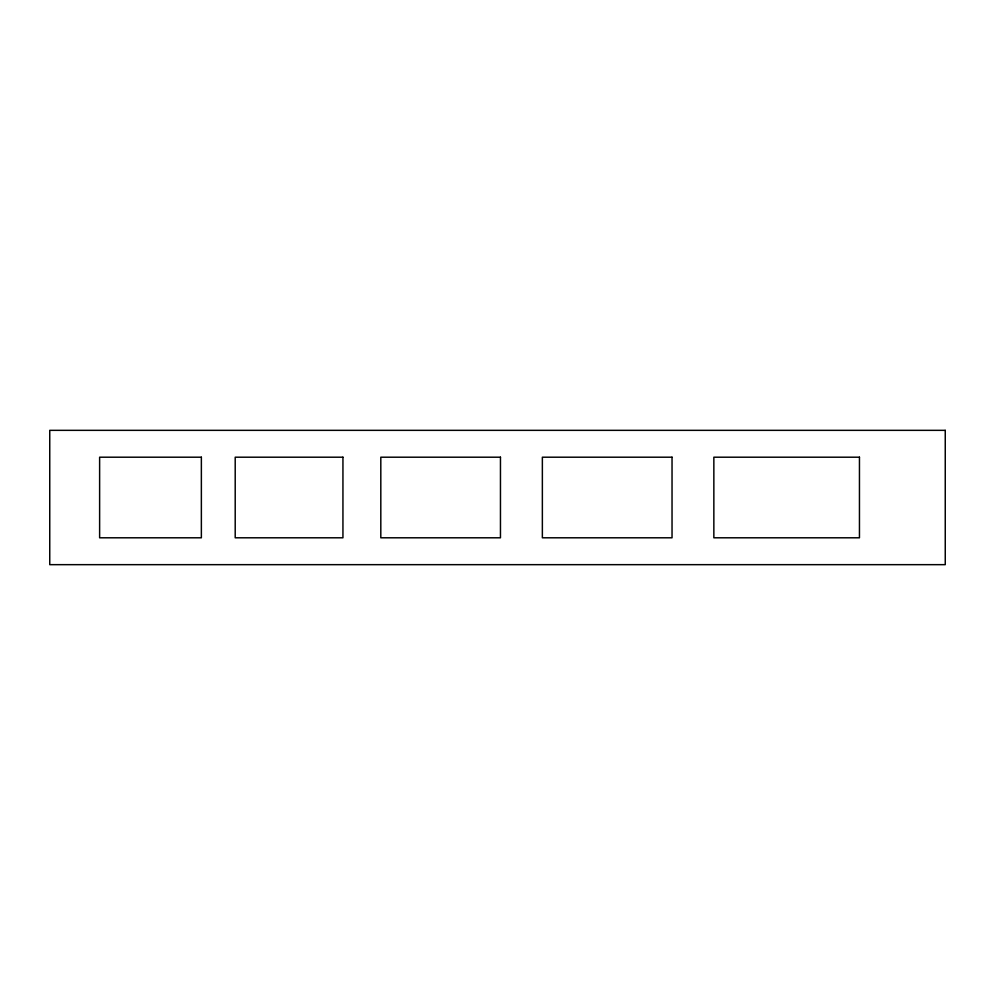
<?xml version="1.0" encoding="UTF-8"?>
<svg xmlns="http://www.w3.org/2000/svg" width="995" height="995" viewBox="0 0 995 995"><rect width="100%" height="100%" fill="white"/><g stroke="black" fill="none" stroke-linecap="round" stroke-linejoin="round"><path stroke-width="1.49" d="M945.25 430.337L49.75 430.337L49.75 564.662L945.25 564.662L945.25 430.337M201.363 457.202L99.624 457.202L99.624 537.797L201.363 537.797L201.363 457.202M342.939 457.202L235.206 457.202L235.206 537.797L342.939 537.797L342.939 457.202M500.46 457.202L380.811 457.202L380.811 537.797L500.46 537.797L500.46 457.202M672.035 457.202L542.362 457.202L542.362 537.797L672.035 537.797L672.035 457.202M859.456 457.202L713.85 457.202L713.85 537.797L859.456 537.797L859.456 457.202"/></g></svg>
